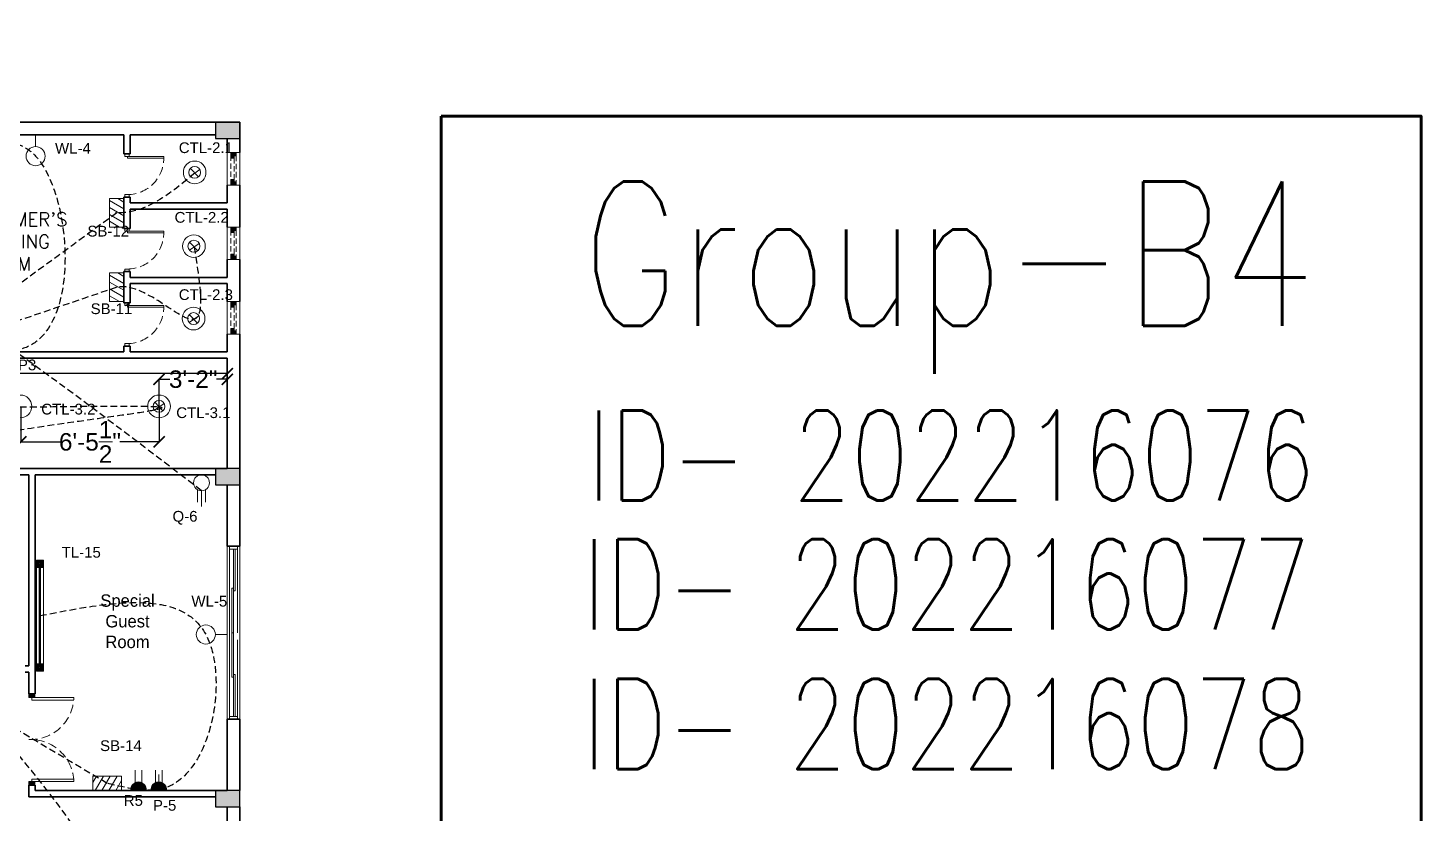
# Model space of a CAD drawing. Header units: inches. Extents: x 845 to 17085, y 908 to 10810.
# Drawn here: x 5168 to 5946, y 6631 to 7070 of the extents above; entities that cross this region are included whole.
import ezdxf
from ezdxf.enums import TextEntityAlignment as Align

# ---------------------------------------------------------------- set-up
doc = ezdxf.new("R2010")
doc.units = ezdxf.units.IN
doc.header["$LTSCALE"] = 15
doc.header["$MEASUREMENT"] = 0
for name, pattern in [('ACAD_ISO04W100', [30.5, 24, -3, 0.5, -3]), ('CENTER2', [1.125, 0.75, -0.125, 0.125, -0.125]), ('CONTINUA', [0]), ('DASHED2', [0.375, 0.25, -0.125]), ('HIDDEN', [0.375, 0.25, -0.125])]:
    doc.linetypes.add(name, pattern=pattern)
for name, color, linetype, lineweight in [('.15', 4, 'Continuous', 15), ('c1', 21, 'Continuous', 30), ('E. Fixture', 6, 'Continuous', 20), ('GRID', 8, 'ACAD_ISO04W100', 5), ('HATCH', 251, 'Continuous', 5), ('humans', 7, 'Continuous', 15), ('LEVEL', 7, 'Continuous', 13), ('PDF_Layer1', 1, 'Continuous', 18), ('SLD', 140, 'Continuous', 9), ('wall 1', 1, 'Continuous', 35), ('WIND & DOOR', 160, 'Continuous', 9), ('window and door', 170, 'Continuous', 9)]:
    doc.layers.add(name, color=color, linetype=linetype, lineweight=lineweight)
for name, color, linetype in [('DB cable', 141, 'HIDDEN'), ('SB cable', 58, 'CENTER2'), ('Text', 255, 'Continuous')]:
    doc.layers.add(name, color=color, linetype=linetype)
doc.layers.add('door and window', color=7, linetype='Continuous', lineweight=25, true_color=0x0609c1)
doc.styles.add('ROMANS', font='ROMANS')
doc.styles.get("Standard").update_dxf_attribs({"font": 'arial.ttf'})
doc.styles.add('STYLE3', font='romans.shx', dxfattribs={"width": 0.75})
doc.dimstyles.get("Standard").update_dxf_attribs({"dimtxt": 9.75, "dimasz": 6.25, "dimexe": 0.18, "dimexo": 0.0625, "dimgap": 0.09, "dimtad": 0, "dimdec": 1, "dimzin": 0, "dimdsep": 46, "dimlunit": 4, "dimtxsty": 'Standard', "dimblk": 'ARCHTICK', "dimcen": 0.09, "dimadec": 0, "dimazin": 0, "dimtfac": 1, "dimtdec": 1, "dimtofl": 0, "dimtmove": 0, "dimatfit": 3, "dimldrblk": 'ARCHTICK', "dimfxl": 1, "dimtolj": 1, "dimtzin": 0, "dimlwd": 25, "dimarcsym": 0})

# ---------------------------------------------------------------- blocks, each defined once
blk = doc.blocks.new('05')
at = {"layer": 'E. Fixture'}
blk.add_hatch(color=256, dxfattribs=at).paths.add_polyline_path([(27124.32, -3822.56), (27124.32, -3814.56, 1.138442)])
for p, q in [((27122.65, -3816.83), (27113.67, -3816.83)), ((27124.32, -3822.56), (27124.32, -3814.56)), ((27122.65, -3820.28), (27113.67, -3820.28)), ((27122.65, -3818.56), (27115.97, -3818.56))]:
    blk.add_line(p, q, dxfattribs=at)
blk.add_arc((27123.8, -3818.56), 4.03, 82.59172, 277.40828, dxfattribs=at)
blk = doc.blocks.new('10')
at = {"layer": 'E. Fixture'}
blk.add_hatch(color=256, dxfattribs=at).paths.add_polyline_path([(27132.13, -3831.38), (27132.13, -3823.38, 1.138442)])
for p, q in [((27132.13, -3831.38), (27132.13, -3823.38)), ((27130.46, -3825.65), (27121.48, -3825.65)), ((27130.46, -3829.1), (27121.48, -3829.1))]:
    blk.add_line(p, q, dxfattribs=at)
blk.add_arc((27131.61, -3827.38), 4.03, 82.59172, 277.40828, dxfattribs=at)
blk = doc.blocks.new('oo')
at = {"layer": 'E. Fixture', "lineweight": 15}
for p, q in [((755.23, 589.1), (809.18, 589.1)), ((755.23, 589.03), (809.18, 589.03)), ((755.23, 588.97), (809.18, 588.97)), ((755.23, 588.9), (809.18, 588.9)), ((755.23, 588.77), (809.18, 588.77)), ((755.23, 588.63), (809.18, 588.63)), ((755.23, 588.57), (809.18, 588.57)), ((755.23, 588.5), (809.18, 588.5)), ((755.23, 588.43), (809.18, 588.43)), ((755.23, 588.43), (809.18, 588.43))]:
    blk.add_line(p, q, dxfattribs=at)
at = {"layer": 'E. Fixture', "color": 5, "lineweight": 15}
blk.add_lwpolyline([(751.23, 590.77), (813.18, 590.77), (813.18, 586.76), (751.23, 586.76), (751.23, 590.77)], dxfattribs=at)
at = {"layer": 'HATCH', "lineweight": 15}
for points in [[(751.23, 590.77), (755.23, 590.77), (755.23, 586.76), (751.23, 586.76)], [(751.56, 590.43), (754.89, 590.43), (754.89, 587.1), (751.56, 587.1)], [(751.89, 590.1), (754.56, 590.1), (754.56, 587.43), (751.89, 587.43)], [(752.23, 589.77), (754.23, 589.77), (754.23, 587.76), (752.23, 587.76)], [(752.56, 589.43), (753.89, 589.43), (753.89, 588.1), (752.56, 588.1)], [(752.89, 589.1), (753.56, 589.1), (753.56, 588.43), (752.89, 588.43)], [(813.18, 590.77), (809.18, 590.77), (809.18, 586.76), (813.18, 586.76)], [(812.85, 590.43), (809.51, 590.43), (809.51, 587.1), (812.85, 587.1)], [(812.52, 590.1), (809.85, 590.1), (809.85, 587.43), (812.52, 587.43)], [(812.18, 589.77), (810.18, 589.77), (810.18, 587.76), (812.18, 587.76)], [(811.85, 589.43), (810.52, 589.43), (810.52, 588.1), (811.85, 588.1)], [(811.52, 589.1), (810.85, 589.1), (810.85, 588.43), (811.52, 588.43)]]:
    blk.add_lwpolyline(points, close=True, dxfattribs=at)
blk = doc.blocks.new('_ArchTick')
at = {"layer": 'GRID', "color": 0, "const_width": 0.15}
blk.add_lwpolyline([(-0.5, -0.5), (0.5, 0.5)], dxfattribs=at)
blk = doc.blocks.new('*D202')
at = {"layer": 'Defpoints', "color": 0, "linetype": 'ByBlock', "lineweight": 211, "transparency": 16777216}
for p in [(5279.07, 6876.93), (4853.78, 6858.52), (5279.07, 6858.52)]:
    blk.add_point(p, dxfattribs=at)
at = {"layer": 'humans', "color": 0, "linetype": 'ByBlock', "lineweight": -2, "transparency": 16777216}
for p, q in [((4853.78, 6858.58), (4853.78, 6877.11)), ((5279.07, 6858.58), (5279.07, 6877.11))]:
    blk.add_line(p, q, dxfattribs=at)
at = {"layer": 'humans', "color": 0, "linetype": 'Continuous', "lineweight": 25, "transparency": 16777216}
for p, q in [((4853.78, 6876.93), (5046.03, 6876.93)), ((5279.07, 6876.93), (5086.81, 6876.93))]:
    blk.add_line(p, q, dxfattribs=at)
at = {"layer": 'humans', "color": 0, "linetype": 'ByBlock', "lineweight": 25, "transparency": 16777216, "xscale": 6.25, "yscale": 6.25, "zscale": 6.25, "rotation": 180}
blk.add_blockref('_ArchTick', (4853.78, 6876.93), dxfattribs=at)
at = {"layer": 'humans', "color": 0, "linetype": 'ByBlock', "lineweight": 25, "transparency": 16777216, "xscale": 6.25, "yscale": 6.25, "zscale": 6.25}
blk.add_blockref('_ArchTick', (5279.07, 6876.93), dxfattribs=at)
at = {"layer": 'humans', "color": 0, "linetype": 'ByBlock', "transparency": 16777216, "insert": (5066.42, 6876.93), "char_height": 9.75, "attachment_point": 5}
blk.add_mtext('\\A1;35\'-5{\\H1x;\\S1/2;}"', dxfattribs=at)
blk = doc.blocks.new('*D205')
at = {"layer": 'Defpoints', "color": 0, "linetype": 'ByBlock', "lineweight": 211, "transparency": 16777216}
for p in [(5163.62, 6858.24), (5241.01, 6858.24), (5241.01, 6838.83)]:
    blk.add_point(p, dxfattribs=at)
at = {"layer": 'humans', "color": 0, "linetype": 'ByBlock', "lineweight": -2, "transparency": 16777216}
for p, q in [((5163.62, 6858.18), (5163.62, 6838.65)), ((5241.01, 6858.18), (5241.01, 6838.65))]:
    blk.add_line(p, q, dxfattribs=at)
at = {"layer": 'humans', "color": 0, "linetype": 'Continuous', "lineweight": 25, "transparency": 16777216}
for p, q in [((5163.62, 6838.83), (5185.68, 6838.83)), ((5241.01, 6838.83), (5218.94, 6838.83))]:
    blk.add_line(p, q, dxfattribs=at)
at = {"layer": 'humans', "color": 0, "linetype": 'ByBlock', "lineweight": 25, "transparency": 16777216, "xscale": 6.25, "yscale": 6.25, "zscale": 6.25, "rotation": 180}
blk.add_blockref('_ArchTick', (5163.62, 6838.83), dxfattribs=at)
at = {"layer": 'humans', "color": 0, "linetype": 'ByBlock', "lineweight": 25, "transparency": 16777216, "xscale": 6.25, "yscale": 6.25, "zscale": 6.25}
blk.add_blockref('_ArchTick', (5241.01, 6838.83), dxfattribs=at)
at = {"layer": 'humans', "color": 0, "linetype": 'ByBlock', "transparency": 16777216, "insert": (5202.31, 6838.83), "char_height": 9.75, "attachment_point": 5}
blk.add_mtext('\\A1;6\'-5{\\H1x;\\S1/2;}"', dxfattribs=at)
blk = doc.blocks.new('*D206')
at = {"layer": 'Defpoints', "color": 0, "linetype": 'ByBlock', "lineweight": 211, "transparency": 16777216}
for p in [(5279.07, 6873.8), (5240.9, 6858.66), (5279.07, 6858.66)]:
    blk.add_point(p, dxfattribs=at)
at = {"layer": 'humans', "color": 0, "linetype": 'ByBlock', "lineweight": -2, "transparency": 16777216}
for p, q in [((5240.9, 6858.72), (5240.9, 6873.98)), ((5279.07, 6858.72), (5279.07, 6873.98))]:
    blk.add_line(p, q, dxfattribs=at)
at = {"layer": 'humans', "color": 0, "linetype": 'Continuous', "lineweight": 25, "transparency": 16777216}
for p, q in [((5240.9, 6873.8), (5246.94, 6873.8)), ((5279.07, 6873.8), (5273.03, 6873.8))]:
    blk.add_line(p, q, dxfattribs=at)
at = {"layer": 'humans', "color": 0, "linetype": 'ByBlock', "lineweight": 25, "transparency": 16777216, "xscale": 6.25, "yscale": 6.25, "zscale": 6.25, "rotation": 180}
blk.add_blockref('_ArchTick', (5240.9, 6873.8), dxfattribs=at)
at = {"layer": 'humans', "color": 0, "linetype": 'ByBlock', "lineweight": 25, "transparency": 16777216, "xscale": 6.25, "yscale": 6.25, "zscale": 6.25}
blk.add_blockref('_ArchTick', (5279.07, 6873.8), dxfattribs=at)
at = {"layer": 'humans', "color": 0, "linetype": 'ByBlock', "transparency": 16777216, "insert": (5259.99, 6873.8), "char_height": 9.75, "attachment_point": 5}
blk.add_mtext('\\A1;3\'-2"', dxfattribs=at)

msp = doc.modelspace()

# ---------------------------------------------------------------- hatches: boundary and pattern name
at = {"layer": 'E. Fixture', "lineweight": 5}
h = msp.add_hatch(dxfattribs=at)
h.set_pattern_fill('ANSI31', color=256, scale=26.668912, angle=-75, style=0)
h.set_pattern_definition([(330, (12651.607, 77806.363), (1.666807, 2.88699442), [])])
h.paths.add_polyline_path([(5213.32, 6974.81), (5213.32, 6958.81), (5221.32, 6958.81), (5221.32, 6974.81)])
h = msp.add_hatch(dxfattribs=at)
h.set_pattern_fill('ANSI31', color=256, scale=26.668912, angle=-75, style=0)
h.set_pattern_definition([(330, (12651.607, 77764.7476), (1.666807, 2.88699442), [])])
h.paths.add_polyline_path([(5213.32, 6933.2), (5213.32, 6917.19), (5221.32, 6917.19), (5221.32, 6933.2)])
h = msp.add_hatch(dxfattribs=at)
h.set_pattern_fill('ANSI31', color=256, scale=26.668912, angle=15, style=0)
h.set_pattern_definition([(60, (-65627.6116, 14082.3096), (-2.88699442, 1.666807), [])])
h.paths.add_polyline_path([(5203.94, 6644.02), (5219.94, 6644.02), (5219.94, 6652.02), (5203.94, 6652.02)])
at = {"layer": 'HATCH'}
h = msp.add_hatch(color=256, dxfattribs=at)
h.dxf.hatch_style = 1
h.paths.add_polyline_path([(5286, 7017.37), (5286, 7008.32), (5272.42, 7008.32), (5272.42, 7017.37)])
h = msp.add_hatch(color=256, dxfattribs=at)
h.dxf.hatch_style = 1
h.paths.add_polyline_path([(5285.85, 6814.87), (5285.99, 6814.87), (5286, 6814.87), (5286, 6823.91), (5272.42, 6823.91), (5272.28, 6814.87)])
at = {"layer": 'HATCH', "lineweight": 0, "true_color": 0x000000}
h = msp.add_hatch(dxfattribs=at)
h.set_pattern_fill('ANSI31', color=18, scale=0.120624, angle=90)
h.set_pattern_definition([(135, (1759426.506, 83040.65625), (-0.27080908924, -0.27080908924), [])])
h.paths.add_polyline_path([(5168.15, 6649.08), (5168.49, 6649.08), (5171.55, 6649.08), (5171.55, 6647.03), (5168.15, 6647.03)])
h.paths.add_polyline_path([(5168.15, 6697.99), (5171.55, 6697.99), (5171.55, 6695.94), (5171.21, 6695.94), (5168.15, 6695.94)])
at = {"layer": 'HATCH'}
h = msp.add_hatch(color=256, dxfattribs=at)
h.dxf.hatch_style = 1
h.paths.add_polyline_path([(5272.42, 6634.97), (5279.07, 6634.97), (5286, 6634.97), (5286, 6644.02), (5272.42, 6644.02), (5272.42, 6640.55)])

# ---------------------------------------------------------------- linework, layer by layer
at = {"layer": '.15', "lineweight": 15}
for p, q in [((5279.07, 7000.4), (5279.07, 6982.31)), ((5286, 7000.4), (5286, 6982.31)), ((5279.07, 6958.79), (5279.07, 6940.7)), ((5286, 6958.79), (5286, 6940.7)), ((5279.07, 6917.17), (5279.07, 6899.08)), ((5286, 6917.17), (5286, 6899.08)), ((5279.07, 6780.48), (5279.07, 6683.98)), ((5286, 6780.48), (5286, 6683.98))]:
    msp.add_line(p, q, dxfattribs=at)
at = {"layer": 'c1'}
for points in [[(5285.99, 7008.32), (5285.99, 7017.37), (5272.42, 7017.37), (5272.42, 7008.32)], [(5285.99, 6814.87), (5285.99, 6823.91), (5272.42, 6823.91), (5272.42, 6814.87)], [(5285.99, 6634.97), (5285.99, 6644.02), (5272.42, 6644.02), (5272.42, 6634.97)]]:
    msp.add_lwpolyline(points, close=True, dxfattribs=at)
at = {"layer": 'DB cable', "linetype": 'DASHED2', "lineweight": 30}
for points in [[(5264.64, 6811.53), (4823.67, 6954.83), (4822.4, 6953.4)], [(5217.32, 6966.81), (4920.37, 6824.92), (4920.47, 6825.25), (4919.84, 6825.52)], [(5217.32, 6925.2), (4921.63, 6824.9)], [(5155.92, 6270.54), (5227.45, 6576.83), (5001.8, 6582.81), (4840.26, 6907.51)], [(5211.94, 6648.02), (4917.25, 6823.57)]]:
    msp.add_spline(points, degree=3, dxfattribs=at)
at = {"layer": 'DB cable', "color": 6, "linetype": 'DASHED2', "lineweight": 30}
msp.add_spline([(4128.72, 6442.09), (5275.24, 6402.93), (4920.92, 6825.11), (4410.06, 6825.11), (4823.67, 6955.77)], degree=3, dxfattribs=at)
at = {"layer": 'door and window', "color": 18, "lineweight": 0, "true_color": 0x000000}
for p, q in [((5169.85, 6694.59), (5169.85, 6695.94)), ((5171.21, 6695.94), (5193.28, 6695.94)), ((5169.85, 6694.59), (5193.2, 6694.59)), ((5169.85, 6650.43), (5169.85, 6649.08)), ((5169.85, 6650.43), (5193.2, 6650.43)), ((5171.21, 6649.08), (5193.28, 6649.08))]:
    msp.add_line(p, q, dxfattribs=at)
for points in [[(5168.15, 6695.94), (5171.55, 6695.94), (5171.55, 6697.99), (5168.15, 6697.99)], [(5168.15, 6647.03), (5171.55, 6647.03), (5171.55, 6649.08), (5168.15, 6649.08)]]:
    msp.add_lwpolyline(points, close=True, dxfattribs=at)
at = {"layer": 'E. Fixture', "lineweight": 5}
for p, q in [((5169.93, 7010.43), (5173.97, 7010.43)), ((5171.95, 7003.76), (5171.95, 7010.43)), ((5258.39, 6991.66), (5262.94, 6986.81)), ((5263.77, 6990.93), (5258.32, 6987.16)), ((5263.36, 6949.69), (5257.92, 6945.92)), ((5257.98, 6950.42), (5262.54, 6945.57)), ((5263.16, 6909.25), (5257.72, 6905.49)), ((5257.78, 6909.99), (5262.33, 6905.14)), ((5243.86, 6860.21), (5238.41, 6856.44)), ((5238.48, 6860.94), (5243.03, 6856.09)), ((5262.34, 6812.12), (5262.34, 6805.14)), ((5266.94, 6812.12), (5266.94, 6805.14)), ((5264.64, 6811.53), (5264.64, 6802.72)), ((5272.4, 6731.21), (5279.07, 6731.21)), ((5279.07, 6733.23), (5279.07, 6729.19))]:
    msp.add_line(p, q, dxfattribs=at)
for points in [[(5221.32, 6974.81), (5221.32, 6958.81), (5213.32, 6958.81), (5213.32, 6974.81)], [(5221.32, 6933.2), (5221.32, 6917.19), (5213.32, 6917.19), (5213.32, 6933.2)], [(5203.94, 6652.02), (5219.94, 6652.02), (5219.94, 6644.02), (5203.94, 6644.02)]]:
    msp.add_lwpolyline(points, close=True, dxfattribs=at)
for centre, radius in [((5171.95, 6998.43), 5.33), ((5260.82, 6989.38), 6.33), ((5260.82, 6989.38), 3.33), ((5260.41, 6948.14), 6.33), ((5260.41, 6948.14), 3.33), ((5260.21, 6907.7), 6.33), ((5260.21, 6907.7), 3.33), ((5163.51, 6858.66), 6.33), ((5240.9, 6858.66), 6.33), ((5240.9, 6858.66), 3.33), ((5264.64, 6815.99), 4.46), ((5267.06, 6731.21), 5.33)]:
    msp.add_circle(centre, radius, dxfattribs=at)
at = {"layer": 'HATCH', "lineweight": 0}
for p, q in [((5281.03, 7000.36), (5282.84, 6998.55)), ((5281.03, 6999.7), (5282.84, 6997.89)), ((5281.03, 6999.03), (5282.67, 6997.39)), ((5281.64, 7000.4), (5283.45, 6998.59)), ((5282.3, 7000.4), (5284.04, 6998.67)), ((5282.97, 7000.4), (5284.04, 6999.33)), ((5283.63, 7000.4), (5284.04, 6999.99)), ((5281.03, 6998.37), (5282.01, 6997.39)), ((5281.03, 6997.71), (5281.35, 6997.39)), ((5281.03, 6983.68), (5282.67, 6985.33)), ((5281.03, 6984.34), (5282.01, 6985.33)), ((5281.03, 6985), (5281.35, 6985.33)), ((5281.03, 6983.02), (5282.84, 6984.83)), ((5281.03, 6982.36), (5282.84, 6984.17)), ((5281.64, 6982.31), (5283.45, 6984.12)), ((5282.3, 6982.31), (5284.04, 6984.05)), ((5282.97, 6982.31), (5284.04, 6983.39)), ((5283.63, 6982.31), (5284.04, 6982.72)), ((5281.03, 6958.74), (5282.84, 6956.93)), ((5281.03, 6958.08), (5282.84, 6956.27)), ((5281.03, 6957.42), (5282.67, 6955.77)), ((5281.03, 6956.76), (5282.01, 6955.77)), ((5281.03, 6956.1), (5281.35, 6955.77)), ((5281.64, 6958.79), (5283.45, 6956.98)), ((5282.3, 6958.79), (5284.04, 6957.05)), ((5282.97, 6958.79), (5284.04, 6957.71)), ((5283.63, 6958.79), (5284.04, 6958.38)), ((5281.03, 6942.06), (5282.67, 6943.71)), ((5281.03, 6942.73), (5282.01, 6943.71)), ((5281.03, 6943.39), (5281.35, 6943.71)), ((5281.03, 6941.4), (5282.84, 6943.21)), ((5281.03, 6940.74), (5282.84, 6942.55)), ((5281.64, 6940.7), (5283.45, 6942.5)), ((5282.3, 6940.7), (5284.04, 6942.43)), ((5282.97, 6940.7), (5284.04, 6941.77)), ((5283.63, 6940.7), (5284.04, 6941.11)), ((5281.03, 6917.13), (5282.84, 6915.32)), ((5281.03, 6916.47), (5282.84, 6914.66)), ((5281.03, 6915.8), (5282.67, 6914.16)), ((5281.03, 6915.14), (5282.01, 6914.16)), ((5281.03, 6914.48), (5281.35, 6914.16)), ((5281.64, 6917.17), (5283.45, 6915.36)), ((5282.3, 6917.17), (5284.04, 6915.44)), ((5282.97, 6917.17), (5284.04, 6916.1)), ((5283.63, 6917.17), (5284.04, 6916.76)), ((5281.03, 6900.45), (5282.67, 6902.1)), ((5281.03, 6901.11), (5282.01, 6902.1)), ((5281.03, 6901.77), (5281.35, 6902.1)), ((5281.03, 6899.79), (5282.84, 6901.6)), ((5281.03, 6899.13), (5282.84, 6900.93)), ((5281.64, 6899.08), (5283.45, 6900.89)), ((5282.3, 6899.08), (5284.04, 6900.82)), ((5282.97, 6899.08), (5284.04, 6900.16)), ((5283.63, 6899.08), (5284.04, 6899.49))]:
    msp.add_line(p, q, dxfattribs=at)
at = {"layer": 'humans', "linetype": 'ByBlock'}
msp.add_point((5240.75, 6858.52), dxfattribs=at)
at = {"layer": 'PDF_Layer1', "lineweight": 18}
for p, q in [((5286, 7000.4), (5279.07, 7000.4)), ((5286, 6982.31), (5279.07, 6982.31)), ((5286, 6958.79), (5279.07, 6958.79)), ((5286, 6940.7), (5279.07, 6940.7)), ((5286, 6917.17), (5279.07, 6917.17)), ((5286, 6899.08), (5279.07, 6899.08))]:
    msp.add_line(p, q, dxfattribs=at)
at = {"layer": 'SB cable', "linetype": 'DASHED2', "lineweight": 30}
for points in [[(5066.64, 6950.71), (5171.95, 6998.43), (5164.44, 6890.84), (5151.26, 6889.61), (5134.47, 6893.05), (5133.64, 6893.51)], [(5260.92, 6988.96), (5217.32, 6966.81), (5216.59, 6966.84)], [(5260.52, 6947.72), (5260.31, 6907.29), (5217.32, 6925.2), (5216.59, 6925.04)], [(4853.8, 6858.66), (4931.17, 6858.52), (5008.72, 6858.66), (5086.12, 6858.66), (5163.74, 6858.33), (5241.13, 6858.33), (5081.65, 6827.91), (5080.26, 6827.43)], [(5174.36, 6741.74), (5267.06, 6731.21), (5240.75, 6644.57), (5229.42, 6644.57), (5211.94, 6648.02)]]:
    msp.add_spline(points, degree=3, dxfattribs=at)
at = {"layer": 'SLD', "lineweight": 120}
msp.add_lwpolyline([(5398.49, 7020.85), (5946.14, 7020.85), (5946.14, 6607.98), (5398.49, 6607.98)], close=True, dxfattribs=at)
at = {"layer": 'wall 1', "ltscale": 1.5}
for p, q in [((5160.81, 7017.37), (5286, 7017.37)), ((5160.81, 7010.43), (5221.32, 7010.43)), ((5221.32, 6999.66), (5221.32, 7010.43)), ((5224.79, 7010.43), (5272.42, 7010.43)), ((5224.79, 6999.66), (5224.79, 7010.43)), ((5272.42, 7010.43), (5224.79, 7010.43)), ((5279.07, 7000.4), (5279.07, 7008.32)), ((5224.79, 6999.66), (5221.32, 6999.66)), ((5221.32, 6975.57), (5221.32, 6958.05)), ((5279.07, 6972.28), (5279.07, 6982.31)), ((5224.79, 6975.54), (5221.32, 6975.54)), ((5224.79, 6975.54), (5224.79, 6972.28)), ((5279.07, 6972.28), (5224.79, 6972.28)), ((5279.07, 6968.82), (5224.79, 6968.82)), ((5224.79, 6958.05), (5224.79, 6968.82)), ((5279.07, 6958.79), (5279.07, 6968.82)), ((5224.79, 6958.05), (5221.32, 6958.05)), ((5279.07, 6930.67), (5279.07, 6940.7)), ((5221.32, 6933.96), (5221.32, 6916.43)), ((5224.79, 6933.92), (5221.32, 6933.92)), ((5224.79, 6933.92), (5224.79, 6930.67)), ((5279.07, 6930.67), (5224.79, 6930.67)), ((5279.07, 6927.2), (5224.79, 6927.2)), ((5224.79, 6916.43), (5224.79, 6927.2)), ((5279.07, 6917.17), (5279.07, 6927.2)), ((5224.79, 6916.43), (5221.32, 6916.43)), ((5279.07, 6889.05), (5279.07, 6899.08)), ((5286, 6899.08), (5286, 6830.28)), ((5221.32, 6889.05), (5221.32, 6892.31)), ((5224.79, 6892.31), (5221.32, 6892.31)), ((5224.79, 6892.31), (5224.79, 6889.05)), ((5221.32, 6889.05), (5119.96, 6889.05)), ((5279.07, 6885.58), (5119.96, 6885.58)), ((5279.07, 6889.05), (5224.79, 6889.05)), ((5279.07, 6830.28), (5279.07, 6885.58)), ((5279.07, 6823.91), (5279.07, 6830.28)), ((5286, 6830.28), (5286, 6780.48)), ((5060.64, 6823.91), (5279.07, 6823.91)), ((5069.48, 6820.44), (5168.15, 6820.44)), ((5168.15, 6713.67), (5168.15, 6820.44)), ((5171.62, 6820.44), (5272.42, 6820.44)), ((5171.62, 6697.99), (5171.62, 6820.44)), ((5279.07, 6814.87), (5279.07, 6780.48)), ((5279.07, 6780.48), (5286, 6780.48)), ((5166.06, 6713.67), (5168.15, 6713.67)), ((5166.06, 6710.2), (5168.15, 6710.2)), ((5168.15, 6697.99), (5168.15, 6710.2)), ((5171.62, 6697.99), (5168.15, 6697.99)), ((5279.07, 6683.98), (5279.07, 6644.02)), ((5286, 6683.98), (5279.07, 6683.98)), ((5286, 6683.98), (5286.01, 6644.02)), ((5168.15, 6640.55), (5168.15, 6647.03)), ((5171.62, 6647.03), (5168.15, 6647.03)), ((5171.62, 6644.02), (5171.62, 6647.03)), ((5171.62, 6644.02), (5279.07, 6644.02)), ((5168.15, 6640.55), (5272.42, 6640.55)), ((5279.07, 6634.97), (5279.07, 6532.26)), ((5285.99, 6634.97), (5286, 6503.01))]:
    msp.add_line(p, q, dxfattribs=at)
for points in [[(5285.99, 7000.4), (5285.99, 7017.37)], [(5285.99, 6958.79), (5285.99, 6982.31)], [(5286, 6917.17), (5286, 6940.7)]]:
    msp.add_lwpolyline(points, dxfattribs=at)
at = {"layer": 'WIND & DOOR', "linetype": 'DASHED2', "lineweight": 5, "ltscale": 0.8}
for p, q in [((5281.03, 6982.31), (5281.03, 7000.4)), ((5282.84, 6997.39), (5282.84, 6985.33)), ((5284.04, 6998.59), (5284.04, 6984.12)), ((5281.03, 6940.7), (5281.03, 6958.79)), ((5282.84, 6955.77), (5282.84, 6943.71)), ((5284.04, 6956.98), (5284.04, 6942.5)), ((5281.03, 6899.08), (5281.03, 6917.17)), ((5282.84, 6914.16), (5282.84, 6902.1)), ((5284.04, 6915.36), (5284.04, 6900.89))]:
    msp.add_line(p, q, dxfattribs=at)
at = {"layer": 'WIND & DOOR', "color": 18, "linetype": 'CONTINUA', "lineweight": 9, "ltscale": 0.4, "true_color": 0x000000}
for p, q in [((5223.29, 6997.25), (5223.29, 6998.22)), ((5243.56, 6998.22), (5223.29, 6998.22)), ((5243.56, 6997.25), (5223.29, 6997.25)), ((5221.84, 6975.54), (5221.84, 6976.99)), ((5224.26, 6976.99), (5224.26, 6975.54)), ((5223.29, 6955.63), (5223.29, 6956.6)), ((5243.56, 6956.6), (5223.29, 6956.6)), ((5243.56, 6955.63), (5223.29, 6955.63)), ((5221.84, 6933.92), (5221.84, 6935.37)), ((5224.26, 6935.37), (5224.26, 6933.92)), ((5223.29, 6914.02), (5223.29, 6914.98)), ((5243.56, 6914.98), (5223.29, 6914.98)), ((5243.56, 6914.02), (5223.29, 6914.02)), ((5221.84, 6892.31), (5221.84, 6893.75)), ((5224.26, 6893.75), (5224.26, 6892.31))]:
    msp.add_line(p, q, dxfattribs=at)
at = {"layer": 'WIND & DOOR', "linetype": 'CONTINUA', "lineweight": 9, "ltscale": 0.4}
for p, q in [((5223.29, 6998.22), (5224.26, 6998.22)), ((5243.58, 6997.25), (5243.56, 6998.22)), ((5223.29, 6976.99), (5224.26, 6976.99)), ((5223.29, 6956.6), (5224.26, 6956.6)), ((5243.58, 6955.63), (5243.56, 6956.6)), ((5223.29, 6935.37), (5224.26, 6935.37)), ((5223.29, 6914.98), (5224.26, 6914.98)), ((5243.58, 6914.02), (5243.56, 6914.98)), ((5223.29, 6893.75), (5224.26, 6893.75))]:
    msp.add_line(p, q, dxfattribs=at)
at = {"layer": 'WIND & DOOR', "color": 18, "linetype": 'ByBlock', "true_color": 0x000000}
for p, q in [((5224.26, 6976.99), (5221.84, 6976.99)), ((5224.26, 6935.37), (5221.84, 6935.37)), ((5224.26, 6893.75), (5221.84, 6893.75))]:
    msp.add_line(p, q, dxfattribs=at)
at = {"layer": 'WIND & DOOR', "linetype": 'CONTINUA', "lineweight": 5, "ltscale": 0.4}
for p, q in [((5280.23, 6778.97), (5280.23, 6780.48)), ((5280.23, 6780.48), (5284.76, 6780.48)), ((5280.23, 6778.97), (5280.23, 6780.48)), ((5280.23, 6780.48), (5284.76, 6780.48)), ((5280.23, 6778.97), (5280.23, 6732.23)), ((5284.76, 6778.97), (5280.23, 6778.97)), ((5284.76, 6778.97), (5280.23, 6778.97)), ((5282.5, 6755.6), (5282.5, 6778.97)), ((5283.4, 6778.97), (5283.4, 6755.6)), ((5284.76, 6780.48), (5284.76, 6778.97)), ((5284.76, 6780.48), (5284.76, 6778.97)), ((5284.76, 6778.97), (5284.76, 6732.23)), ((5282.5, 6757.11), (5281.59, 6757.11)), ((5281.59, 6757.11), (5281.59, 6732.23)), ((5282.5, 6732.23), (5282.5, 6757.11)), ((5283.4, 6755.6), (5282.5, 6755.6)), ((5280.23, 6685.49), (5280.23, 6732.23)), ((5282.5, 6732.23), (5281.59, 6732.23)), ((5281.59, 6707.35), (5281.59, 6732.23)), ((5282.5, 6732.23), (5282.5, 6707.35)), ((5284.76, 6683.98), (5284.76, 6728.2)), ((5282.5, 6707.35), (5281.59, 6707.35)), ((5283.4, 6708.86), (5282.5, 6708.86)), ((5282.5, 6708.86), (5282.5, 6685.49)), ((5283.4, 6685.49), (5283.4, 6708.86)), ((5284.76, 6685.49), (5280.23, 6685.49)), ((5280.23, 6685.49), (5280.23, 6683.98)), ((5280.23, 6683.98), (5284.76, 6683.98)), ((5284.76, 6683.98), (5284.76, 6685.49))]:
    msp.add_line(p, q, dxfattribs=at)
at = {"layer": 'WIND & DOOR', "linetype": 'DASHED2', "lineweight": 9, "ltscale": 1.3}
for centre, radius, start, end in [((5223.29, 6997.25), 20.26, 270, 0), ((5223.29, 6955.63), 20.26, 270, 0), ((5223.29, 6914.02), 20.26, 270, 0), ((5169.08, 6696.71), 24.21, 267.80076, 358.19275), ((5169.08, 6648.32), 24.21, 1.80725, 92.19924)]:
    msp.add_arc(centre, radius, start, end, dxfattribs=at)
at = {"layer": 'window and door', "color": 18, "linetype": 'CONTINUA', "lineweight": 9, "ltscale": 0.4, "true_color": 0x000000}
for p, q in [((5221.84, 6999.66), (5221.84, 6998.22)), ((5224.26, 6998.22), (5224.26, 6999.66)), ((5221.84, 6958.05), (5221.84, 6956.6)), ((5224.26, 6956.6), (5224.26, 6958.05)), ((5221.84, 6916.43), (5221.84, 6914.99)), ((5224.26, 6914.98), (5224.26, 6916.43))]:
    msp.add_line(p, q, dxfattribs=at)
at = {"layer": 'window and door', "color": 18, "linetype": 'ByBlock', "true_color": 0x000000}
for p, q in [((5224.26, 6999.66), (5221.84, 6999.66)), ((5224.26, 6998.22), (5221.84, 6998.22)), ((5224.26, 6975.54), (5221.84, 6975.54)), ((5224.26, 6958.05), (5221.84, 6958.05)), ((5224.26, 6956.6), (5221.84, 6956.6)), ((5224.26, 6933.92), (5221.84, 6933.92)), ((5224.26, 6916.43), (5221.84, 6916.43)), ((5224.26, 6914.98), (5221.84, 6914.98)), ((5224.26, 6892.31), (5221.84, 6892.31))]:
    msp.add_line(p, q, dxfattribs=at)
at = {"layer": 'window and door', "lineweight": 0}
for points in [[(5284.04, 6998.59), (5284.04, 7000.4), (5281.03, 7000.4), (5281.03, 6997.39), (5282.84, 6997.39), (5282.84, 6998.59), (5284.04, 6998.59)], [(5284.04, 6984.12), (5284.04, 6982.31), (5281.03, 6982.31), (5281.03, 6985.33), (5282.84, 6985.33), (5282.84, 6984.12), (5284.04, 6984.12)], [(5284.04, 6956.98), (5284.04, 6958.79), (5281.03, 6958.79), (5281.03, 6955.77), (5282.84, 6955.77), (5282.84, 6956.98), (5284.04, 6956.98)], [(5284.04, 6942.5), (5284.04, 6940.7), (5281.03, 6940.7), (5281.03, 6943.71), (5282.84, 6943.71), (5282.84, 6942.5), (5284.04, 6942.5)], [(5284.04, 6915.36), (5284.04, 6917.17), (5281.03, 6917.17), (5281.03, 6914.16), (5282.84, 6914.16), (5282.84, 6915.36), (5284.04, 6915.36)], [(5284.04, 6900.89), (5284.04, 6899.08), (5281.03, 6899.08), (5281.03, 6902.1), (5282.84, 6902.1), (5282.84, 6900.89), (5284.04, 6900.89)]]:
    msp.add_lwpolyline(points, dxfattribs=at)

# ---------------------------------------------------------------- block references
at = {"lineweight": 5, "rotation": 270}
msp.add_blockref('oo', (4585.59, 7523.94), dxfattribs=at)
at = {"layer": 'E. Fixture', "lineweight": 5, "xscale": 1.066756484552752, "yscale": 1.066756484549842, "zscale": 1.066756484551622, "rotation": 270}
for name, p in [('10', (9312.3, 35587.4)), ('05', (9314.22, 35579.07))]:
    msp.add_blockref(name, p, dxfattribs=at)

# ---------------------------------------------------------------- texts
at = {"layer": 'LEVEL', "color": 0, "style": 'STYLE3', "width": 0.75}
for s, height, p in [('Group-B4', 80.64, (5681.92, 6944.04)), ('ID- 202216076', 50.4, (5683.43, 6831.21)), ('ID- 202216077', 50.4, (5680.96, 6759.2)), ('ID- 202216078', 50.4, (5680.96, 6681.18))]:
    msp.add_text(s, height=height, dxfattribs=at).set_placement(p, align=Align.MIDDLE_CENTER)
at = {"layer": 'SLD', "linetype": 'DASHED2', "lineweight": 30}
for s, p in [('WL-4', (5182.78, 6999.84)), ('CTL-2.1', (5251.94, 7000.16)), ('CTL-2.2', (5249.6, 6961.25)), ('SB-12', (5200.88, 6953.53)), ('CTL-2.3', (5251.94, 6918.07)), ('SB-11', (5202.69, 6910.2)), ('P3', (5162.05, 6878.81)), ('CTL-3.2', (5175.09, 6854.11)), ('CTL-3.1', (5250.53, 6852.12)), ('Q-6', (5248.44, 6794.24)), ('TL-15', (5186.5, 6774.14)), ('WL-5', (5259, 6746.81)), ('SB-14', (5207.96, 6666.1)), ('R5', (5221.2, 6635.49)), ('P-5', (5237.52, 6632.77))]:
    msp.add_text(s, height=6, dxfattribs=at).set_placement(p)
at = {"layer": 'Text', "ltscale": 0.115, "attachment_point": 9, "style": 'ROMANS'}
for s, insert, char_height in [("\\pxqc;PERFORMER'S CHANGING ROOM", (5155.22, 6934.56), 7.4549), ('\\pxqc;{\\fCentury Gothic|b0|i0|c0|p34;Special \\PGuest Room}', (5223.29, 6723.53), 6.9209)]:
    msp.add_mtext_dynamic_manual_height_columns(s, width=0.00275, gutter_width=0.0139, heights=[0], dxfattribs=dict(at, insert=insert, char_height=char_height))

# ---------------------------------------------------------------- dimensions: what is measured, and where the dimension line sits
at = {"layer": 'humans', "linetype": 'ByBlock'}
for p1, p2, distance, picture, middle in [((4853.78, 6858.52), (5279.07, 6858.52), 18.41, '*D202', (5066.42, 6876.93)), ((5240.9, 6858.66), (5279.07, 6858.66), 15.14, '*D206', (5259.99, 6873.8)), ((5163.62, 6858.24), (5241.01, 6858.24), -19.41, '*D205', (5202.31, 6838.83))]:
    dim = msp.add_aligned_dim(p1=p1, p2=p2, distance=distance, dimstyle='Standard', dxfattribs=at)
    dim.commit()
    dim.dimension.update_dxf_attribs({"geometry": picture, "text_midpoint": middle})

doc.saveas('drawing.dxf')
